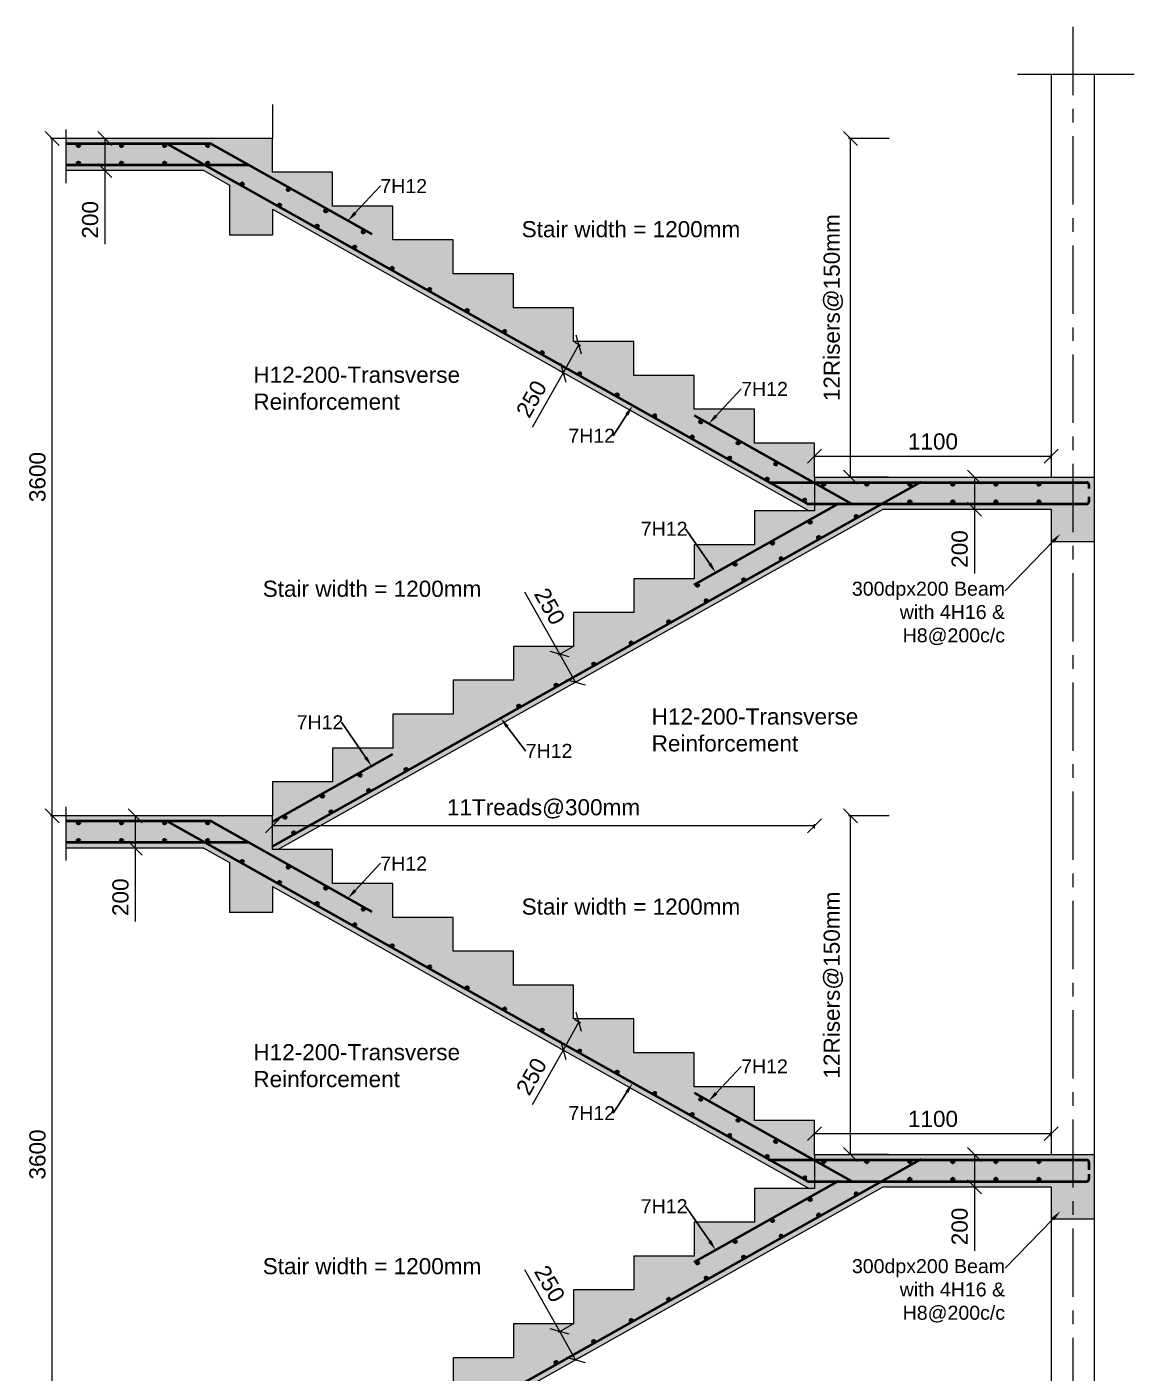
# Model space of a CAD drawing. Header units: inches. Extents: x 8090494 to 8126317, y -6397372 to -6376362.
# Drawn here: x 8118242 to 8123387, y -6382750 to -6376491 of the extents above; entities that cross this region are included whole.
import ezdxf
from ezdxf import colors
from ezdxf.entities.mleader import LeaderData, LeaderLine
from ezdxf.math import Vec2, Vec3

# ---------------------------------------------------------------- set-up
doc = ezdxf.new("R2010")
doc.units = ezdxf.units.IN
doc.header["$MEASUREMENT"] = 0
doc.linetypes.add('CENTER', pattern=[50.8, 31.75, -6.35, 6.35, -6.35])
doc.linetypes.add('CENTER2', pattern=[28.575, 19.05, -3.175, 3.175, -3.175])
for name, color, linetype, lineweight in [('0_Concrete', 212, 'Continuous', 9), ('Axis', 251, 'CENTER2', 0), ('Dim', 5, 'Continuous', 0), ('Lebeling', 4, 'Continuous', 15), ('S-_REIN----_E', 1, 'Continuous', 0), ('Text', 2, 'Continuous', 15)]:
    doc.layers.add(name, color=color, linetype=linetype, lineweight=lineweight)
doc.styles.add('beams', font='sanss___.ttf', dxfattribs={"height": 100})
doc.styles.get("Standard").update_dxf_attribs({"font": 'arial.ttf'})
doc.styles.add('TIS', font='cordia.shx', dxfattribs={"width": 0.8})
doc.dimstyles.new('A- BOLT', dxfattribs={"dimtxt": 28, "dimasz": 20, "dimexe": 8, "dimexo": 4, "dimgap": 5, "dimtad": 1, "dimdec": 0, "dimzin": 9, "dimtxsty": 'TIS', "dimcen": 2.5, "dimclrd": 5, "dimclre": 5, "dimclrt": 34, "dimadec": 0, "dimazin": 0, "dimtfac": 1, "dimtdec": 0, "dimtix": 1, "dimtmove": 0, "dimatfit": 3, "dimfxl": 1, "dimarcsym": 0})

# ---------------------------------------------------------------- blocks, each defined once
blk = doc.blocks.new('_OBLIQUE')
at = {"color": 0, "linetype": 'ByBlock'}
blk.add_line((-0.5, -0.5), (0.5, 0.5), dxfattribs=at)
blk = doc.blocks.new('*D247')
at = {"layer": 'Defpoints', "color": 0, "transparency": 16777216}
for p in [(8120782.7, -6382521.5), (8120791.8, -6382688.5), (8120856.2, -6382652.2)]:
    blk.add_point(p, dxfattribs=at)
at = {"layer": 'Dim', "color": 252, "lineweight": 5, "transparency": 16777216}
for p, q in [((8120718.3, -6382557.7), (8120556.3, -6382269.9)), ((8120779.2, -6382523.5), (8120711.3, -6382561.7)), ((8120791.8, -6382688.5), (8120718.3, -6382557.7)), ((8120852.8, -6382654.2), (8120784.8, -6382692.4))]:
    blk.add_line(p, q, dxfattribs=at)
at = {"layer": 'Dim', "color": 252, "lineweight": 5, "transparency": 16777216, "xscale": 65, "yscale": 65, "zscale": 65}
for p, rotation in [((8120718.3, -6382557.7), 119.3577535426168), ((8120791.8, -6382688.5), 299.3577535426168)]:
    blk.add_blockref('_OBLIQUE', p, dxfattribs=dict(at, rotation=rotation))
at = {"layer": 'Dim', "color": 156, "lineweight": 15, "transparency": 16777216, "insert": (8120671.4, -6382335.2), "char_height": 75, "attachment_point": 5, "rotation": 299.35775}
blk.add_mtext('250', dxfattribs=at)
blk = doc.blocks.new('*D248')
at = {"layer": 'Defpoints', "color": 0, "transparency": 16777216}
for p in [(8120782.7, -6381104), (8120709.2, -6381234.7), (8120733.9, -6381248.6)]:
    blk.add_point(p, dxfattribs=at)
at = {"layer": 'Dim', "color": 252, "lineweight": 5, "transparency": 16777216}
for p, q in [((8120807.4, -6381117.9), (8120733.9, -6381248.6)), ((8120786.2, -6381106), (8120814.4, -6381121.8)), ((8120733.9, -6381248.6), (8120590.7, -6381503.3)), ((8120712.6, -6381236.7), (8120740.9, -6381252.6))]:
    blk.add_line(p, q, dxfattribs=at)
at = {"layer": 'Dim', "color": 252, "lineweight": 5, "transparency": 16777216, "xscale": 65, "yscale": 65, "zscale": 65}
for p, rotation in [((8120807.4, -6381117.9), 60.64224645689865), ((8120733.9, -6381248.6), 240.6422464568986)]:
    blk.add_blockref('_OBLIQUE', p, dxfattribs=dict(at, rotation=rotation))
at = {"layer": 'Dim', "color": 156, "lineweight": 15, "transparency": 16777216, "insert": (8120586.7, -6381371), "char_height": 75, "attachment_point": 5, "rotation": 60.64225}
blk.add_mtext('250', dxfattribs=at)
blk = doc.blocks.new('*D249')
at = {"layer": 'Defpoints', "color": 0, "transparency": 16777216}
for p in [(8123002.7, -6381637.2), (8121902.7, -6381655.2), (8123002.7, -6381655.2)]:
    blk.add_point(p, dxfattribs=at)
at = {"layer": 'Dim', "color": 252, "lineweight": 5, "transparency": 16777216}
for p, q in [((8121902.7, -6381651.2), (8121902.7, -6381629.2)), ((8121902.7, -6381637.2), (8123002.7, -6381637.2)), ((8123002.7, -6381651.2), (8123002.7, -6381629.2))]:
    blk.add_line(p, q, dxfattribs=at)
at = {"layer": 'Dim', "color": 252, "lineweight": 5, "transparency": 16777216, "xscale": 65, "yscale": 65, "zscale": 65, "rotation": 180}
blk.add_blockref('_OBLIQUE', (8121902.7, -6381637.2), dxfattribs=at)
at = {"layer": 'Dim', "color": 252, "lineweight": 5, "transparency": 16777216, "xscale": 65, "yscale": 65, "zscale": 65}
blk.add_blockref('_OBLIQUE', (8123002.7, -6381637.2), dxfattribs=at)
at = {"layer": 'Dim', "color": 156, "lineweight": 15, "transparency": 16777216, "insert": (8122452.7, -6381568.9), "char_height": 75, "attachment_point": 5}
blk.add_mtext('1100', dxfattribs=at)
blk = doc.blocks.new('*D219')
at = {"layer": 'Defpoints', "color": 0, "transparency": 16777216}
for p in [(8119382.7, -6380206.2), (8119382.7, -6380221.7), (8121902.7, -6380221.7)]:
    blk.add_point(p, dxfattribs=at)
at = {"layer": 'Dim', "color": 252, "lineweight": 5, "transparency": 16777216}
for p, q in [((8119382.7, -6380217.7), (8119382.7, -6380198.2)), ((8121902.7, -6380217.7), (8121902.7, -6380198.2)), ((8121902.7, -6380206.2), (8119382.7, -6380206.2))]:
    blk.add_line(p, q, dxfattribs=at)
at = {"layer": 'Dim', "color": 252, "lineweight": 5, "transparency": 16777216, "xscale": 65, "yscale": 65, "zscale": 65, "rotation": 180}
blk.add_blockref('_OBLIQUE', (8119382.7, -6380206.2), dxfattribs=at)
at = {"layer": 'Dim', "color": 252, "lineweight": 5, "transparency": 16777216, "xscale": 65, "yscale": 65, "zscale": 65}
blk.add_blockref('_OBLIQUE', (8121902.7, -6380206.2), dxfattribs=at)
at = {"layer": 'Dim', "color": 156, "lineweight": 15, "transparency": 16777216, "insert": (8120642.7, -6380126.9), "char_height": 75, "attachment_point": 5}
blk.add_mtext('11Treads@300mm', dxfattribs=at)
blk = doc.blocks.new('*D220')
at = {"layer": 'Defpoints', "color": 0, "transparency": 16777216}
for p in [(8122068.9, -6380159), (8122253.9, -6380159), (8122249.4, -6381734)]:
    blk.add_point(p, dxfattribs=at)
at = {"layer": 'Dim', "color": 252, "lineweight": 5, "transparency": 16777216}
for p, q in [((8122249.9, -6380159), (8122060.9, -6380159)), ((8122068.9, -6381734), (8122068.9, -6380159)), ((8122245.4, -6381734), (8122060.9, -6381734))]:
    blk.add_line(p, q, dxfattribs=at)
at = {"layer": 'Dim', "color": 252, "lineweight": 5, "transparency": 16777216, "xscale": 65, "yscale": 65, "zscale": 65}
for p, rotation in [((8122068.9, -6380159), 90), ((8122068.9, -6381734), 270)]:
    blk.add_blockref('_OBLIQUE', p, dxfattribs=dict(at, rotation=rotation))
at = {"layer": 'Dim', "color": 156, "lineweight": 15, "transparency": 16777216, "insert": (8121989.7, -6380946.5), "char_height": 75, "attachment_point": 5, "rotation": 90}
blk.add_mtext('12Risers@150mm', dxfattribs=at)
blk = doc.blocks.new('*D221')
at = {"layer": 'Defpoints', "color": 0, "transparency": 16777216}
for p in [(8118760.2, -6380159), (8118745.2, -6380309), (8118760.2, -6380309)]:
    blk.add_point(p, dxfattribs=at)
at = {"layer": 'Dim', "color": 252, "lineweight": 5, "transparency": 16777216}
for p, q in [((8118756.2, -6380159), (8118737.2, -6380159)), ((8118745.2, -6380159), (8118745.2, -6380309)), ((8118756.2, -6380309), (8118737.2, -6380309)), ((8118745.2, -6380309), (8118745.2, -6380651.1))]:
    blk.add_line(p, q, dxfattribs=at)
at = {"layer": 'Dim', "color": 252, "lineweight": 5, "transparency": 16777216, "xscale": 65, "yscale": 65, "zscale": 65}
for p, rotation in [((8118745.2, -6380159), 90), ((8118745.2, -6380309), 270)]:
    blk.add_blockref('_OBLIQUE', p, dxfattribs=dict(at, rotation=rotation))
at = {"layer": 'Dim', "color": 156, "lineweight": 15, "transparency": 16777216, "insert": (8118676.9, -6380537.8), "char_height": 75, "attachment_point": 5, "rotation": 90}
blk.add_mtext('200', dxfattribs=at)
blk = doc.blocks.new('*D250')
at = {"layer": 'Defpoints', "color": 0, "transparency": 16777216}
for p in [(8120782.7, -6379371.5), (8120856.2, -6379502.2), (8120791.8, -6379538.5)]:
    blk.add_point(p, dxfattribs=at)
at = {"layer": 'Dim', "color": 252, "lineweight": 5, "transparency": 16777216}
for p, q in [((8120718.3, -6379407.7), (8120556.3, -6379119.9)), ((8120779.2, -6379373.5), (8120711.3, -6379411.7)), ((8120791.8, -6379538.5), (8120718.3, -6379407.7)), ((8120852.8, -6379504.2), (8120784.8, -6379542.4))]:
    blk.add_line(p, q, dxfattribs=at)
at = {"layer": 'Dim', "color": 252, "lineweight": 5, "transparency": 16777216, "xscale": 65, "yscale": 65, "zscale": 65}
for p, rotation in [((8120718.3, -6379407.7), 119.3577535426168), ((8120791.8, -6379538.5), 299.3577535426168)]:
    blk.add_blockref('_OBLIQUE', p, dxfattribs=dict(at, rotation=rotation))
at = {"layer": 'Dim', "color": 156, "lineweight": 15, "transparency": 16777216, "insert": (8120671.4, -6379185.2), "char_height": 75, "attachment_point": 5, "rotation": 299.35775}
blk.add_mtext('250', dxfattribs=at)
blk = doc.blocks.new('*D222')
at = {"layer": 'Defpoints', "color": 0, "transparency": 16777216}
for p in [(8122548.9, -6378584), (8122545.1, -6378734), (8122645.4, -6378734)]:
    blk.add_point(p, dxfattribs=at)
at = {"layer": 'Dim', "color": 252, "lineweight": 5, "transparency": 16777216}
for p, q in [((8122552.9, -6378584), (8122653.4, -6378584)), ((8122645.4, -6378584), (8122645.4, -6378734)), ((8122549.1, -6378734), (8122653.4, -6378734)), ((8122645.4, -6378734), (8122645.4, -6379032))]:
    blk.add_line(p, q, dxfattribs=at)
at = {"layer": 'Dim', "color": 252, "lineweight": 5, "transparency": 16777216, "xscale": 65, "yscale": 65, "zscale": 65}
for p, rotation in [((8122645.4, -6378584), 90), ((8122645.4, -6378734), 270)]:
    blk.add_blockref('_OBLIQUE', p, dxfattribs=dict(at, rotation=rotation))
at = {"layer": 'Dim', "color": 156, "lineweight": 15, "transparency": 16777216, "insert": (8122577.1, -6378918.7), "char_height": 75, "attachment_point": 5, "rotation": 90}
blk.add_mtext('200', dxfattribs=at)
blk = doc.blocks.new('*D251')
at = {"layer": 'Defpoints', "color": 0, "transparency": 16777216}
for p in [(8120782.7, -6377954), (8120709.2, -6378084.7), (8120733.9, -6378098.6)]:
    blk.add_point(p, dxfattribs=at)
at = {"layer": 'Dim', "color": 252, "lineweight": 5, "transparency": 16777216}
for p, q in [((8120807.4, -6377967.9), (8120733.9, -6378098.6)), ((8120786.2, -6377956), (8120814.4, -6377971.8)), ((8120733.9, -6378098.6), (8120590.7, -6378353.3)), ((8120712.6, -6378086.7), (8120740.9, -6378102.6))]:
    blk.add_line(p, q, dxfattribs=at)
at = {"layer": 'Dim', "color": 252, "lineweight": 5, "transparency": 16777216, "xscale": 65, "yscale": 65, "zscale": 65}
for p, rotation in [((8120807.4, -6377967.9), 60.64224645689865), ((8120733.9, -6378098.6), 240.6422464568986)]:
    blk.add_blockref('_OBLIQUE', p, dxfattribs=dict(at, rotation=rotation))
at = {"layer": 'Dim', "color": 156, "lineweight": 15, "transparency": 16777216, "insert": (8120586.7, -6378221), "char_height": 75, "attachment_point": 5, "rotation": 60.64225}
blk.add_mtext('250', dxfattribs=at)
blk = doc.blocks.new('*D252')
at = {"layer": 'Defpoints', "color": 0, "transparency": 16777216}
for p in [(8121902.7, -6378505.2), (8123002.7, -6378487.2), (8123002.7, -6378505.2)]:
    blk.add_point(p, dxfattribs=at)
at = {"layer": 'Dim', "color": 252, "lineweight": 5, "transparency": 16777216}
for p, q in [((8121902.7, -6378501.2), (8121902.7, -6378479.2)), ((8121902.7, -6378487.2), (8123002.7, -6378487.2)), ((8123002.7, -6378501.2), (8123002.7, -6378479.2))]:
    blk.add_line(p, q, dxfattribs=at)
at = {"layer": 'Dim', "color": 252, "lineweight": 5, "transparency": 16777216, "xscale": 65, "yscale": 65, "zscale": 65, "rotation": 180}
blk.add_blockref('_OBLIQUE', (8121902.7, -6378487.2), dxfattribs=at)
at = {"layer": 'Dim', "color": 252, "lineweight": 5, "transparency": 16777216, "xscale": 65, "yscale": 65, "zscale": 65}
blk.add_blockref('_OBLIQUE', (8123002.7, -6378487.2), dxfattribs=at)
at = {"layer": 'Dim', "color": 156, "lineweight": 15, "transparency": 16777216, "insert": (8122452.7, -6378418.9), "char_height": 75, "attachment_point": 5}
blk.add_mtext('1100', dxfattribs=at)
blk = doc.blocks.new('*D223')
at = {"layer": 'Defpoints', "color": 0, "transparency": 16777216}
for p in [(8122068.9, -6377009), (8122253.9, -6377009), (8122249.4, -6378584)]:
    blk.add_point(p, dxfattribs=at)
at = {"layer": 'Dim', "color": 252, "lineweight": 5, "transparency": 16777216}
for p, q in [((8122249.9, -6377009), (8122060.9, -6377009)), ((8122068.9, -6378584), (8122068.9, -6377009)), ((8122245.4, -6378584), (8122060.9, -6378584))]:
    blk.add_line(p, q, dxfattribs=at)
at = {"layer": 'Dim', "color": 252, "lineweight": 5, "transparency": 16777216, "xscale": 65, "yscale": 65, "zscale": 65}
for p, rotation in [((8122068.9, -6377009), 90), ((8122068.9, -6378584), 270)]:
    blk.add_blockref('_OBLIQUE', p, dxfattribs=dict(at, rotation=rotation))
at = {"layer": 'Dim', "color": 156, "lineweight": 15, "transparency": 16777216, "insert": (8121989.7, -6377796.5), "char_height": 75, "attachment_point": 5, "rotation": 90}
blk.add_mtext('12Risers@150mm', dxfattribs=at)
blk = doc.blocks.new('*D224')
at = {"layer": 'Defpoints', "color": 0, "transparency": 16777216}
for p in [(8118619.3, -6377009), (8118604.3, -6377159), (8118619.3, -6377159)]:
    blk.add_point(p, dxfattribs=at)
at = {"layer": 'Dim', "color": 252, "lineweight": 5, "transparency": 16777216}
for p, q in [((8118615.3, -6377009), (8118596.3, -6377009)), ((8118604.3, -6377009), (8118604.3, -6377159)), ((8118615.3, -6377159), (8118596.3, -6377159)), ((8118604.3, -6377159), (8118604.3, -6377501.1))]:
    blk.add_line(p, q, dxfattribs=at)
at = {"layer": 'Dim', "color": 252, "lineweight": 5, "transparency": 16777216, "xscale": 65, "yscale": 65, "zscale": 65}
for p, rotation in [((8118604.3, -6377009), 90), ((8118604.3, -6377159), 270)]:
    blk.add_blockref('_OBLIQUE', p, dxfattribs=dict(at, rotation=rotation))
at = {"layer": 'Dim', "color": 156, "lineweight": 15, "transparency": 16777216, "insert": (8118536, -6377387.8), "char_height": 75, "attachment_point": 5, "rotation": 90}
blk.add_mtext('200', dxfattribs=at)
blk = doc.blocks.new('*D225')
at = {"layer": 'Defpoints', "color": 0, "transparency": 16777216}
for p in [(8118359.5, -6380159), (8118485.5, -6380159), (8118485.5, -6383309)]:
    blk.add_point(p, dxfattribs=at)
at = {"layer": 'Dim', "color": 252, "lineweight": 5, "transparency": 16777216}
for p, q in [((8118481.5, -6380159), (8118351.5, -6380159)), ((8118359.5, -6383309), (8118359.5, -6380159)), ((8118481.5, -6383309), (8118351.5, -6383309))]:
    blk.add_line(p, q, dxfattribs=at)
at = {"layer": 'Dim', "color": 252, "lineweight": 5, "transparency": 16777216, "xscale": 65, "yscale": 65, "zscale": 65}
for p, rotation in [((8118359.5, -6380159), 90), ((8118359.5, -6383309), 270)]:
    blk.add_blockref('_OBLIQUE', p, dxfattribs=dict(at, rotation=rotation))
at = {"layer": 'Dim', "color": 156, "lineweight": 15, "transparency": 16777216, "insert": (8118291.1, -6381734), "char_height": 75, "attachment_point": 5, "rotation": 90}
blk.add_mtext('3600', dxfattribs=at)
blk = doc.blocks.new('*D226')
at = {"layer": 'Defpoints', "color": 0, "transparency": 16777216}
for p in [(8118359.5, -6377009), (8118485.5, -6377009), (8118485.5, -6380159)]:
    blk.add_point(p, dxfattribs=at)
at = {"layer": 'Dim', "color": 252, "lineweight": 5, "transparency": 16777216}
for p, q in [((8118481.5, -6377009), (8118351.5, -6377009)), ((8118359.5, -6380159), (8118359.5, -6377009)), ((8118481.5, -6380159), (8118351.5, -6380159))]:
    blk.add_line(p, q, dxfattribs=at)
at = {"layer": 'Dim', "color": 252, "lineweight": 5, "transparency": 16777216, "xscale": 65, "yscale": 65, "zscale": 65}
for p, rotation in [((8118359.5, -6377009), 90), ((8118359.5, -6380159), 270)]:
    blk.add_blockref('_OBLIQUE', p, dxfattribs=dict(at, rotation=rotation))
at = {"layer": 'Dim', "color": 156, "lineweight": 15, "transparency": 16777216, "insert": (8118291.1, -6378584), "char_height": 75, "attachment_point": 5, "rotation": 90}
blk.add_mtext('3600', dxfattribs=at)
blk = doc.blocks.new('*D227')
at = {"layer": 'Defpoints', "color": 0, "transparency": 16777216}
for p in [(8122548.9, -6381734), (8122545.1, -6381884), (8122645.4, -6381884)]:
    blk.add_point(p, dxfattribs=at)
at = {"layer": 'Dim', "color": 252, "lineweight": 5, "transparency": 16777216}
for p, q in [((8122552.9, -6381734), (8122653.4, -6381734)), ((8122645.4, -6381734), (8122645.4, -6381884)), ((8122549.1, -6381884), (8122653.4, -6381884)), ((8122645.4, -6381884), (8122645.4, -6382182))]:
    blk.add_line(p, q, dxfattribs=at)
at = {"layer": 'Dim', "color": 252, "lineweight": 5, "transparency": 16777216, "xscale": 65, "yscale": 65, "zscale": 65}
for p, rotation in [((8122645.4, -6381734), 90), ((8122645.4, -6381884), 270)]:
    blk.add_blockref('_OBLIQUE', p, dxfattribs=dict(at, rotation=rotation))
at = {"layer": 'Dim', "color": 156, "lineweight": 15, "transparency": 16777216, "insert": (8122577.1, -6382068.7), "char_height": 75, "attachment_point": 5, "rotation": 90}
blk.add_mtext('200', dxfattribs=at)

msp = doc.modelspace()

# ---------------------------------------------------------------- hatches: boundary and pattern name
at = {"lineweight": 25, "transparency": 33554457}
h = msp.add_hatch(color=1, dxfattribs=at)
h.dxf.hatch_style = 1
h.paths.add_polyline_path([(8122222, -6385034), (8123002.7, -6385034), (8123002.7, -6385184), (8123202.7, -6385184), (8123202.7, -6384884), (8121902.7, -6384884), (8121902.7, -6385041.5), (8121622.7, -6385041.5), (8121622.7, -6385199), (8121342.7, -6385199), (8121342.7, -6385356.5), (8121062.7, -6385356.5), (8121062.7, -6385514), (8120782.7, -6385514), (8120782.7, -6385671.5), (8120502.7, -6385671.5), (8120502.7, -6385829), (8120222.7, -6385829), (8120222.7, -6385986.5), (8119942.7, -6385986.5), (8119942.7, -6386144), (8119662.7, -6386144), (8119662.7, -6386301.5), (8119382.7, -6386301.5), (8119382.7, -6386459), (8119382.7, -6386808.9), (8119682.7, -6386808.9), (8119682.7, -6386462.4)])
h.paths.add_polyline_path([(8120782.7, -6384096.5), (8120502.7, -6384096.5), (8120502.7, -6383939), (8120222.7, -6383939), (8120222.7, -6383781.5), (8119942.7, -6383781.5), (8119942.7, -6383624), (8119662.7, -6383624), (8119662.7, -6383466.5), (8119382.7, -6383466.5), (8119382.7, -6383309), (8118422.3, -6383309), (8118422.3, -6383459), (8119063.4, -6383459), (8119182.7, -6383526.1), (8119182.7, -6383759), (8119382.7, -6383759), (8119382.7, -6383638.6), (8121876.7, -6385041.5), (8121902.7, -6385041.5), (8121902.7, -6384884), (8121902.7, -6384726.5), (8121622.7, -6384726.5), (8121622.7, -6384569), (8121342.7, -6384569), (8121342.7, -6384411.5), (8121062.7, -6384411.5), (8121062.7, -6384254), (8120782.7, -6384254)])
h.paths.add_polyline_path([(8122222, -6381884), (8123002.7, -6381884), (8123002.7, -6382034), (8123202.7, -6382034), (8123202.7, -6381734), (8121902.7, -6381734), (8121902.7, -6381891.5), (8121622.7, -6381891.5), (8121622.7, -6382049), (8121342.7, -6382049), (8121342.7, -6382206.5), (8121062.7, -6382206.5), (8121062.7, -6382364), (8120782.7, -6382364), (8120782.7, -6382521.5), (8120502.7, -6382521.5), (8120502.7, -6382679), (8120222.7, -6382679), (8120222.7, -6382836.5), (8119942.7, -6382836.5), (8119942.7, -6382994), (8119662.7, -6382994), (8119662.7, -6383151.5), (8119382.7, -6383151.5), (8119382.7, -6383309), (8119382.7, -6383466.5), (8119408.7, -6383466.5)])
h.paths.add_polyline_path([(8121342.7, -6381261.5), (8121062.7, -6381261.5), (8121062.7, -6381104), (8120782.7, -6381104), (8120782.7, -6380946.5), (8120502.7, -6380946.5), (8120502.7, -6380789), (8120222.7, -6380789), (8120222.7, -6380631.5), (8119942.7, -6380631.5), (8119942.7, -6380474), (8119662.7, -6380474), (8119662.7, -6380316.5), (8119382.7, -6380316.5), (8119382.7, -6380159), (8118422.3, -6380159), (8118422.3, -6380309), (8119063.4, -6380309), (8119182.7, -6380376.1), (8119182.7, -6380609), (8119382.7, -6380609), (8119382.7, -6380488.6), (8121876.7, -6381891.5), (8121902.7, -6381891.5), (8121902.7, -6381734), (8121902.7, -6381576.5), (8121622.7, -6381576.5), (8121622.7, -6381419), (8121342.7, -6381419)])
h.paths.add_polyline_path([(8122222, -6378734), (8123002.7, -6378734), (8123002.7, -6378884), (8123202.7, -6378884), (8123202.7, -6378584), (8121902.7, -6378584), (8121902.7, -6378741.5), (8121622.7, -6378741.5), (8121622.7, -6378899), (8121342.7, -6378899), (8121342.7, -6379056.5), (8121062.7, -6379056.5), (8121062.7, -6379214), (8120782.7, -6379214), (8120782.7, -6379371.5), (8120502.7, -6379371.5), (8120502.7, -6379529), (8120222.7, -6379529), (8120222.7, -6379686.5), (8119942.7, -6379686.5), (8119942.7, -6379844), (8119662.7, -6379844), (8119662.7, -6380001.5), (8119382.7, -6380001.5), (8119382.7, -6380159), (8119382.7, -6380316.5), (8119408.7, -6380316.5)])
h.paths.add_polyline_path([(8121342.7, -6378269), (8121342.7, -6378111.5), (8121062.7, -6378111.5), (8121062.7, -6377954), (8120782.7, -6377954), (8120782.7, -6377796.5), (8120502.7, -6377796.5), (8120502.7, -6377639), (8120222.7, -6377639), (8120222.7, -6377481.5), (8119942.7, -6377481.5), (8119942.7, -6377324), (8119662.7, -6377324), (8119662.7, -6377166.5), (8119382.7, -6377166.5), (8119382.7, -6377009), (8118422.3, -6377009), (8118422.3, -6377159), (8119063.4, -6377159), (8119182.7, -6377226.1), (8119182.7, -6377459), (8119382.7, -6377459), (8119382.7, -6377338.6), (8121876.7, -6378741.5), (8121902.7, -6378741.5), (8121902.7, -6378584), (8121902.7, -6378426.5), (8121622.7, -6378426.5), (8121622.7, -6378269)])

# ---------------------------------------------------------------- linework, layer by layer
at = {"layer": '0_Concrete', "color": 250, "lineweight": 20, "true_color": 0x3f4040}
for p, q in [((8123387.4, -6376711.7), (8122845.2, -6376711.7)), ((8123002.7, -6376711.7), (8123002.7, -6378584)), ((8123202.7, -6376711.7), (8123202.7, -6386459)), ((8119382.7, -6376851.5), (8119382.7, -6377009)), ((8118422.3, -6376967.5), (8118422.3, -6377217.5)), ((8119382.7, -6377009), (8118422.3, -6377009)), ((8119382.7, -6377166.5), (8119382.7, -6377009)), ((8119063.4, -6377159), (8118422.3, -6377159)), ((8119063.4, -6377159), (8119182.7, -6377226.1)), ((8119662.7, -6377166.5), (8119382.7, -6377166.5)), ((8119662.7, -6377324), (8119662.7, -6377166.5)), ((8119182.7, -6377226.1), (8119182.7, -6377459)), ((8119382.7, -6377338.6), (8121876.7, -6378741.5)), ((8119382.7, -6377338.6), (8119382.7, -6377459)), ((8119942.7, -6377324), (8119662.7, -6377324)), ((8119942.7, -6377481.5), (8119942.7, -6377324)), ((8119382.7, -6377459), (8119182.7, -6377459)), ((8120222.7, -6377481.5), (8119942.7, -6377481.5)), ((8120222.7, -6377639), (8120222.7, -6377481.5)), ((8120502.7, -6377639), (8120222.7, -6377639)), ((8120502.7, -6377796.5), (8120502.7, -6377639)), ((8120782.7, -6377796.5), (8120502.7, -6377796.5)), ((8120782.7, -6377954), (8120782.7, -6377796.5)), ((8121062.7, -6377954), (8120782.7, -6377954)), ((8121062.7, -6378111.5), (8121062.7, -6377954)), ((8121342.7, -6378111.5), (8121062.7, -6378111.5)), ((8121342.7, -6378269), (8121342.7, -6378111.5)), ((8121622.7, -6378269), (8121342.7, -6378269)), ((8121622.7, -6378426.5), (8121622.7, -6378269)), ((8121902.7, -6378426.5), (8121622.7, -6378426.5)), ((8121902.7, -6378584), (8121902.7, -6378426.5)), ((8121902.7, -6378584), (8123202.7, -6378584)), ((8119408.7, -6380316.5), (8122222, -6378734)), ((8122222, -6378734), (8123002.7, -6378734)), ((8123002.7, -6378734), (8123002.7, -6381734)), ((8123002.7, -6378884), (8123202.7, -6378884)), ((8119662.7, -6379844), (8119662.7, -6380001.5)), ((8119662.7, -6380001.5), (8119382.7, -6380001.5)), ((8119382.7, -6380001.5), (8119382.7, -6380159)), ((8118422.3, -6380117.5), (8118422.3, -6380367.5)), ((8119382.7, -6380159), (8118422.3, -6380159)), ((8119382.7, -6380316.5), (8119382.7, -6380159)), ((8119063.4, -6380309), (8118422.3, -6380309)), ((8119063.4, -6380309), (8119182.7, -6380376.1)), ((8119662.7, -6380316.5), (8119382.7, -6380316.5)), ((8119662.7, -6380474), (8119662.7, -6380316.5)), ((8119182.7, -6380376.1), (8119182.7, -6380609)), ((8119382.7, -6380488.6), (8119382.7, -6380609)), ((8119382.7, -6380488.6), (8121876.7, -6381891.5)), ((8119942.7, -6380474), (8119662.7, -6380474)), ((8119942.7, -6380631.5), (8119942.7, -6380474)), ((8119382.7, -6380609), (8119182.7, -6380609)), ((8120222.7, -6380631.5), (8119942.7, -6380631.5)), ((8120222.7, -6380789), (8120222.7, -6380631.5)), ((8120502.7, -6380789), (8120222.7, -6380789)), ((8120502.7, -6380946.5), (8120502.7, -6380789)), ((8120782.7, -6380946.5), (8120502.7, -6380946.5)), ((8120782.7, -6381104), (8120782.7, -6380946.5)), ((8121062.7, -6381104), (8120782.7, -6381104)), ((8121062.7, -6381261.5), (8121062.7, -6381104)), ((8121342.7, -6381261.5), (8121062.7, -6381261.5)), ((8121342.7, -6381419), (8121342.7, -6381261.5)), ((8121622.7, -6381419), (8121342.7, -6381419)), ((8121622.7, -6381576.5), (8121622.7, -6381419)), ((8121902.7, -6381576.5), (8121622.7, -6381576.5)), ((8121902.7, -6381734), (8121902.7, -6381576.5)), ((8121902.7, -6381734), (8123202.7, -6381734)), ((8119408.7, -6383466.5), (8122222, -6381884)), ((8122222, -6381884), (8123002.7, -6381884)), ((8123002.7, -6381884), (8123002.7, -6384884)), ((8123002.7, -6382034), (8123202.7, -6382034))]:
    msp.add_line(p, q, dxfattribs=at)
for points in [[(8121902.7, -6378584), (8121902.7, -6378741.5), (8121622.7, -6378741.5)], [(8121622.7, -6378741.5), (8121622.7, -6378899), (8121342.7, -6378899)], [(8121342.7, -6378899), (8121342.7, -6379056.5), (8121062.7, -6379056.5)], [(8121062.7, -6379056.5), (8121062.7, -6379214), (8120782.7, -6379214)], [(8120782.7, -6379214), (8120782.7, -6379371.5), (8120502.7, -6379371.5)], [(8120502.7, -6379371.5), (8120502.7, -6379529), (8120222.7, -6379529)], [(8120222.7, -6379529), (8120222.7, -6379686.5), (8119942.7, -6379686.5)], [(8119942.7, -6379686.5), (8119942.7, -6379844), (8119662.7, -6379844)], [(8121902.7, -6381734), (8121902.7, -6381891.5), (8121622.7, -6381891.5)], [(8121622.7, -6381891.5), (8121622.7, -6382049), (8121342.7, -6382049)], [(8121342.7, -6382049), (8121342.7, -6382206.5), (8121062.7, -6382206.5)], [(8121062.7, -6382206.5), (8121062.7, -6382364), (8120782.7, -6382364)], [(8120782.7, -6382364), (8120782.7, -6382521.5), (8120502.7, -6382521.5)], [(8120502.7, -6382521.5), (8120502.7, -6382679), (8120222.7, -6382679)], [(8120222.7, -6382679), (8120222.7, -6382836.5), (8119942.7, -6382836.5)]]:
    msp.add_lwpolyline(points, dxfattribs=at)
at = {"layer": 'Axis', "color": 8, "linetype": 'CENTER', "lineweight": 20, "ltscale": 10}
msp.add_line((8123102.7, -6376490.8), (8123102.7, -6386665.2), dxfattribs=at)
at = {"layer": 'S-_REIN----_E', "lineweight": 40}
for p, q in [((8119092.2, -6377034), (8118422.3, -6377034)), ((8118895.6, -6377035.9), (8121866.5, -6378707.1)), ((8119099.6, -6377035.9), (8119845.1, -6377455.3)), ((8119273.9, -6377134), (8118422.3, -6377134)), ((8121342.7, -6378297.7), (8122070.5, -6378707.1)), ((8119382.7, -6380302.4), (8122389.8, -6378610.9)), ((8121696.1, -6378609), (8123167.7, -6378609)), ((8123177.7, -6378619), (8123177.7, -6378637.1)), ((8123177.7, -6378675.9), (8123177.7, -6378699)), ((8121342.7, -6379085.2), (8122008, -6378710.9)), ((8121873.9, -6378709), (8123167.7, -6378709)), ((8119382.7, -6380187.7), (8119942.7, -6379872.7)), ((8119092.2, -6380184), (8118422.3, -6380184)), ((8118895.6, -6380185.9), (8121866.5, -6381857.1)), ((8119099.6, -6380185.9), (8119845.1, -6380605.3)), ((8119273.9, -6380284), (8118422.3, -6380284)), ((8121342.7, -6381447.7), (8122070.5, -6381857.1)), ((8119417.7, -6383432.7), (8122389.8, -6381760.9)), ((8121696.1, -6381759), (8123167.7, -6381759)), ((8123177.7, -6381769), (8123177.7, -6381805.2)), ((8123177.7, -6381825.9), (8123177.7, -6381849)), ((8121342.7, -6382235.2), (8122008, -6381860.9)), ((8121873.9, -6381859), (8123167.7, -6381859))]:
    msp.add_line(p, q, dxfattribs=at)
for centre in [(8118481.9, -6377042.2), (8118681.9, -6377042.2), (8118881.9, -6377042.2), (8119081.9, -6377042.2), (8118481.9, -6377124.2), (8118681.9, -6377124.2), (8118881.9, -6377124.2), (8119081.9, -6377124.2), (8119242.2, -6377220.9), (8119456.6, -6377247.7), (8119416.5, -6377318.9), (8119630.9, -6377345.7), (8119590.8, -6377417), (8119805.2, -6377443.8), (8119765.1, -6377515), (8119939.4, -6377613.1), (8120113.8, -6377711.1), (8120288.1, -6377809.2), (8120462.4, -6377907.2), (8120636.7, -6378005.3), (8120811, -6378103.3), (8120985.3, -6378201.4), (8121159.6, -6378299.5), (8121373.4, -6378327.3), (8121334, -6378397.5), (8121547.8, -6378425.4), (8121508.3, -6378495.6), (8121722.1, -6378523.4), (8121682.6, -6378593.6), (8121945.4, -6378617.7), (8122145.4, -6378617.7), (8122345.4, -6378617.7), (8122545.4, -6378617.7), (8122745.4, -6378617.7), (8122945.4, -6378617.7), (8121856.9, -6378691.7), (8122345.4, -6378699.2), (8122545.4, -6378699.2), (8122745.4, -6378699.2), (8122945.4, -6378699.2), (8122096.4, -6378767), (8121881.8, -6378793.5), (8121707.5, -6378891.5), (8121922.1, -6378865.1), (8121533.2, -6378989.6), (8121747.8, -6378963.1), (8121573.5, -6379061.2), (8121358.9, -6379087.6), (8121399.2, -6379159.3), (8121224.9, -6379257.3), (8121050.6, -6379355.4), (8120876.2, -6379453.4), (8120701.9, -6379551.5), (8120527.6, -6379649.5), (8120004.7, -6379943.7), (8119790, -6379970.1), (8119615.7, -6380068.1), (8119830.3, -6380041.7), (8119656, -6380139.8), (8118481.9, -6380192.2), (8118681.9, -6380192.2), (8118881.9, -6380192.2), (8119081.9, -6380192.2), (8119441.4, -6380166.2), (8119481.7, -6380237.8), (8118481.9, -6380274.2), (8118681.9, -6380274.2), (8118881.9, -6380274.2), (8119081.9, -6380274.2), (8119242.2, -6380370.9), (8119456.6, -6380397.7), (8119416.5, -6380468.9), (8119630.9, -6380495.7), (8119590.8, -6380567), (8119805.2, -6380593.8), (8119765.1, -6380665), (8119939.4, -6380763.1), (8120113.8, -6380861.1), (8120288.1, -6380959.2), (8120462.4, -6381057.2), (8120636.7, -6381155.3), (8120811, -6381253.3), (8120985.3, -6381351.4), (8121159.6, -6381449.5), (8121373.4, -6381477.3), (8121334, -6381547.5), (8121547.8, -6381575.4), (8121508.3, -6381645.6), (8121722.1, -6381673.4), (8121682.6, -6381743.6), (8121945.4, -6381767.7), (8122145.4, -6381767.7), (8122345.4, -6381767.7), (8122545.4, -6381767.7), (8122745.4, -6381767.7), (8122945.4, -6381767.7), (8121856.9, -6381841.7), (8122345.4, -6381849.2), (8122545.4, -6381849.2), (8122745.4, -6381849.2), (8122945.4, -6381849.2), (8121881.8, -6381943.5), (8122096.4, -6381917), (8121922.1, -6382015.1), (8121707.5, -6382041.5), (8121533.2, -6382139.6), (8121747.8, -6382113.1), (8121358.9, -6382237.6), (8121573.5, -6382211.2), (8121399.2, -6382309.3), (8121224.9, -6382407.3), (8121050.6, -6382505.4), (8120876.2, -6382603.4), (8120701.9, -6382701.5)]:
    msp.add_circle(centre, 6, dxfattribs=at)
for centre, radius, start, end in [((8118888.2, -6377049), 15, 60.64225, 90), ((8119092.2, -6377049), 15, 60.64225, 90), ((8119092.2, -6377049), 15, 60.64225, 90), ((8121696.1, -6378594), 15, 240.64225, 270), ((8122397.2, -6378624), 15, 90, 119.35775), ((8123167.7, -6378619), 10, 0, 90), ((8123167.7, -6378699), 10, 270, 0), ((8121873.9, -6378694), 15, 240.64225, 270), ((8122015.4, -6378724), 15, 90, 119.35775), ((8122015.4, -6378724), 15, 90, 119.35775), ((8122077.9, -6378694), 15, 240.64225, 270), ((8118888.2, -6380199), 15, 60.64225, 90), ((8119092.2, -6380199), 15, 60.64225, 90), ((8119092.2, -6380199), 15, 60.64225, 90), ((8121696.1, -6381744), 15, 240.64225, 270), ((8122397.2, -6381774), 15, 90, 119.35775), ((8123167.7, -6381769), 10, 0, 90), ((8121873.9, -6381844), 15, 240.64225, 270), ((8122015.4, -6381874), 15, 90, 119.35775), ((8122015.4, -6381874), 15, 90, 119.35775), ((8122077.9, -6381844), 15, 240.64225, 270), ((8123167.7, -6381849), 10, 270, 0)]:
    msp.add_arc(centre, radius, start, end, dxfattribs=at)

# ---------------------------------------------------------------- texts
at = {"layer": 'Text', "char_height": 75, "width": 1004.989, "attachment_point": 9, "style": 'beams'}
for s, insert in [('\\pxql;Stair width = 1200mm', (8121546.2, -6377469.9)), ('\\pxql;H12-200-Transverse \\PReinforcement', (8120299.3, -6378271.9)), ('\\pxql;Stair width = 1200mm', (8120342.7, -6379141.9)), ('\\pxql;H12-200-Transverse \\PReinforcement', (8122150.3, -6379860.9)), ('\\pxql;Stair width = 1200mm', (8121546.2, -6380619.9)), ('\\pxql;H12-200-Transverse \\PReinforcement', (8120299.3, -6381421.9)), ('\\pxql;Stair width = 1200mm', (8120342.7, -6382291.9))]:
    msp.add_mtext(s, dxfattribs=dict(at, insert=insert))

# ---------------------------------------------------------------- dimensions: what is measured, and where the dimension line sits
at = {"layer": 'Dim', "lineweight": 15}
for base, p1, p2, text, picture, middle in [((8118359.5, -6377009), (8118485.5, -6380159), (8118485.5, -6377009), '3600', '*D226', (8118291.1, -6378584)), ((8122068.9, -6377009), (8122249.4, -6378584), (8122253.9, -6377009), '12Risers@150mm', '*D223', (8121989.7, -6377796.5)), ((8118359.5, -6380159), (8118485.5, -6383309), (8118485.5, -6380159), '3600', '*D225', (8118291.1, -6381734)), ((8122068.9, -6380159), (8122249.4, -6381734), (8122253.9, -6380159), '12Risers@150mm', '*D220', (8121989.7, -6380946.5))]:
    dim = msp.add_linear_dim(base=base, p1=p1, p2=p2, angle=90, text=text, dimstyle='A- BOLT', override={"dimtxt": 75, "dimasz": 65, "dimgap": 30, "dimtxsty": 'Standard', "dimblk1": 'OBLIQUE', "dimblk2": 'OBLIQUE', "dimsah": 1, "dimclrd": 252, "dimclre": 252, "dimclrt": 156, "dimlwd": 5, "dimlwe": 5}, dxfattribs=at)
    dim.commit()
    dim.dimension.update_dxf_attribs({"geometry": picture, "text_midpoint": middle})
for base, p1, p2, angle, text, picture, middle, dimtype in [((8118604.3, -6377159), (8118619.3, -6377009), (8118619.3, -6377159), 90, '200', '*D224', (8118604.3, -6377387.8), 160), ((8120733.9, -6378098.6), (8120782.7, -6377954), (8120709.2, -6378084.7), 240.64225, '250', '*D251', (8120646.2, -6378254.5), 161), ((8122645.4, -6378734), (8122548.9, -6378584), (8122545.1, -6378734), 90, '200', '*D222', (8122645.4, -6378918.7), 160), ((8120791.8, -6379538.5), (8120782.7, -6379371.5), (8120856.2, -6379502.2), 299.35775, '250', '*D250', (8120611.9, -6379218.7), 161), ((8118745.2, -6380309), (8118760.2, -6380159), (8118760.2, -6380309), 90, '200', '*D221', (8118745.2, -6380537.8), 160), ((8120733.9, -6381248.6), (8120782.7, -6381104), (8120709.2, -6381234.7), 240.64225, '250', '*D248', (8120646.2, -6381404.5), 161), ((8122645.4, -6381884), (8122548.9, -6381734), (8122545.1, -6381884), 90, '200', '*D227', (8122645.4, -6382068.7), 160), ((8120791.8, -6382688.5), (8120782.7, -6382521.5), (8120856.2, -6382652.2), 299.35775, '250', '*D247', (8120611.9, -6382368.7), 161)]:
    dim = msp.add_linear_dim(base=base, p1=p1, p2=p2, angle=angle, text=text, dimstyle='A- BOLT', override={"dimtxt": 75, "dimasz": 65, "dimgap": 30, "dimtxsty": 'Standard', "dimblk1": 'OBLIQUE', "dimblk2": 'OBLIQUE', "dimsah": 1, "dimclrd": 252, "dimclre": 252, "dimclrt": 156, "dimlwd": 5, "dimlwe": 5}, dxfattribs=at)
    dim.commit()
    dim.dimension.update_dxf_attribs({"geometry": picture, "text_midpoint": middle, "dimtype": dimtype})
for base, p1, p2, text, picture, middle in [((8123002.7, -6378487.2), (8121902.7, -6378505.2), (8123002.7, -6378505.2), '1100', '*D252', (8122452.7, -6378418.9)), ((8119382.7, -6380206.2), (8121902.7, -6380221.7), (8119382.7, -6380221.7), '11Treads@300mm', '*D219', (8120642.7, -6380126.9)), ((8123002.7, -6381637.2), (8121902.7, -6381655.2), (8123002.7, -6381655.2), '1100', '*D249', (8122452.7, -6381568.9))]:
    dim = msp.add_linear_dim(base=base, p1=p1, p2=p2, text=text, dimstyle='A- BOLT', override={"dimtxt": 75, "dimasz": 65, "dimgap": 30, "dimtxsty": 'Standard', "dimblk1": 'OBLIQUE', "dimblk2": 'OBLIQUE', "dimsah": 1, "dimclrd": 252, "dimclre": 252, "dimclrt": 156, "dimlwd": 5, "dimlwe": 5}, dxfattribs=at)
    dim.commit()
    dim.dimension.update_dxf_attribs({"geometry": picture, "text_midpoint": middle})

# ---------------------------------------------------------------- leaders
at = {"layer": 'Lebeling', "color": 4}
ml = msp.add_multileader_mtext('Standard', dxfattribs=at)
ml.set_content('7H12', color=4)
ml.set_leader_properties(color=4)
ml.build(insert=Vec2(0, 0))
ml.multileader.update_dxf_attribs({"dogleg_length": 0.36, "arrow_head_size": 50})
ctx = ml.context
ctx.base_point, ctx.char_height, ctx.arrow_head_size, ctx.landing_gap_size, ctx.plane_origin = Vec3(8119884.4, -6377231), 65, 50, 0.09, Vec3(8120489.2, -6377389.8)
notes = []
notes.append((ctx, [(1, (1, 1, 0), (8119884.1, -6377231), (1, 0), 0.36, [(0, [(8119733.7, -6377392.6)], 0, [])])]))
ctx.mtext.insert, ctx.mtext.flow_direction = Vec3(8119884.5, -6377198.5), 5
ml = msp.add_multileader_mtext('Standard', dxfattribs=at)
ml.set_content('7H12', color=4)
ml.set_leader_properties(color=4)
ml.build(insert=Vec2(0, 0))
ml.multileader.update_dxf_attribs({"dogleg_length": 0.36, "arrow_head_size": 50})
ctx = ml.context
ctx.base_point, ctx.char_height, ctx.arrow_head_size, ctx.landing_gap_size, ctx.plane_origin = Vec3(8121561.3, -6378174.2), 65, 50, 0.09, Vec3(8122166, -6378333)
notes.append((ctx, [(1, (1, 1, 0), (8121561, -6378174.2), (1, 0), 0.36, [(0, [(8121410.6, -6378335.9)], 0, [])])]))
ctx.mtext.insert, ctx.mtext.flow_direction = Vec3(8121561.4, -6378141.7), 5
ml = msp.add_multileader_mtext('Standard', dxfattribs=at)
ml.set_content('7H12', color=4)
ml.set_leader_properties(color=4)
ml.build(insert=Vec2(0, 0))
ml.multileader.update_dxf_attribs({"dogleg_length": 0.36, "arrow_head_size": 50})
ctx = ml.context
ctx.base_point, ctx.char_height, ctx.arrow_head_size, ctx.landing_gap_size, ctx.plane_origin = Vec3(8120758.2, -6378391.7), 65, 50, 0.09, Vec3(8121362, -6378550.5)
notes.append((ctx, [(0, (1, 1, 0), (8120966.7, -6378391.7), (-1, 0), 0.36, [(0, [(8121057.3, -6378251.9)], 0, [])])]))
ctx.mtext.insert, ctx.mtext.flow_direction = Vec3(8120758.3, -6378359.2), 5
ml = msp.add_multileader_mtext('Standard', dxfattribs=at)
ml.set_content('7H12', color=4)
ml.set_leader_properties(color=4)
ml.build(insert=Vec2(0, 0))
ml.multileader.update_dxf_attribs({"dogleg_length": 0.36, "arrow_head_size": 50})
ctx = ml.context
ctx.base_point, ctx.char_height, ctx.arrow_head_size, ctx.landing_gap_size, ctx.plane_origin = Vec3(8121094.8, -6378824.5), 65, 50, 0.09, Vec3(8121698.6, -6378983.4)
notes.append((ctx, [(0, (1, 1, 0), (8121303.3, -6378824.5), (-1, 0), 0.36, [(0, [(8121443.5, -6379028.5)], 0, [])])]))
ctx.mtext.insert, ctx.mtext.flow_direction = Vec3(8121094.9, -6378792), 5
ml = msp.add_multileader_mtext('Standard', dxfattribs=at)
ml.set_content('300dpx200 Beam\\Pwith 4H16 & H8@200c/c', color=4)
ml.set_leader_properties(color=4)
ml.build(insert=Vec2(0, 0))
ml.multileader.update_dxf_attribs({"dogleg_length": 0.36, "arrow_head_size": 50})
ctx = ml.context
ctx.base_point, ctx.char_height, ctx.arrow_head_size, ctx.landing_gap_size, ctx.plane_origin = Vec3(8122085.6, -6379112.7), 65, 50, 0.09, Vec3(8123121.7, -6379383.5)
ctx.text_align_type = 2
notes.append((ctx, [(0, (1, 1, 0), (8122788.4, -6379112.7), (-1, 0), 0.36, [(0, [(8123044.9, -6378848.2)], 0, [])])]))
ctx.mtext.insert, ctx.mtext.width, ctx.mtext.alignment, ctx.mtext.flow_direction = Vec3(8122787.9, -6379070.7), 739.231, 3, 5
ml = msp.add_multileader_mtext('Standard', dxfattribs=at)
ml.set_content('7H12', color=4)
ml.set_leader_properties(color=4)
ml.build(insert=Vec2(0, 0))
ml.multileader.update_dxf_attribs({"dogleg_length": 0.36, "arrow_head_size": 50})
ctx = ml.context
ctx.base_point, ctx.char_height, ctx.arrow_head_size, ctx.landing_gap_size, ctx.plane_origin = Vec3(8119495.4, -6379724.2), 65, 50, 0.09, Vec3(8120099.2, -6379883)
notes.append((ctx, [(0, (1, 1, 0), (8119703.9, -6379724.2), (-1, 0), 0.36, [(0, [(8119844.1, -6379928.2)], 0, [])])]))
ctx.mtext.insert, ctx.mtext.flow_direction = Vec3(8119495.5, -6379691.7), 5
ml = msp.add_multileader_mtext('Standard', dxfattribs=at)
ml.set_content('7H12', color=4)
ml.set_leader_properties(color=4)
ml.build(insert=Vec2(0, 0))
ml.multileader.update_dxf_attribs({"dogleg_length": 0.36, "arrow_head_size": 50})
ctx = ml.context
ctx.base_point, ctx.char_height, ctx.arrow_head_size, ctx.landing_gap_size, ctx.plane_origin = Vec3(8120560, -6379857.2), 65, 50, 0.09, Vec3(8121164.7, -6380016)
notes.append((ctx, [(1, (1, 1, 0), (8120559.6, -6379857.2), (1, 0), 0.36, [(0, [(8120444.1, -6379705.4)], 0, [])])]))
ctx.mtext.insert, ctx.mtext.flow_direction = Vec3(8120560.1, -6379824.7), 5
ml = msp.add_multileader_mtext('Standard', dxfattribs=at)
ml.set_content('7H12', color=4)
ml.set_leader_properties(color=4)
ml.build(insert=Vec2(0, 0))
ml.multileader.update_dxf_attribs({"dogleg_length": 0.36, "arrow_head_size": 50})
ctx = ml.context
ctx.base_point, ctx.char_height, ctx.arrow_head_size, ctx.landing_gap_size, ctx.plane_origin = Vec3(8119884.4, -6380381), 65, 50, 0.09, Vec3(8120489.2, -6380539.8)
notes.append((ctx, [(1, (1, 1, 0), (8119884.1, -6380381), (1, 0), 0.36, [(0, [(8119733.7, -6380542.6)], 0, [])])]))
ctx.mtext.insert, ctx.mtext.flow_direction = Vec3(8119884.5, -6380348.5), 5
ml = msp.add_multileader_mtext('Standard', dxfattribs=at)
ml.set_content('7H12', color=4)
ml.set_leader_properties(color=4)
ml.build(insert=Vec2(0, 0))
ml.multileader.update_dxf_attribs({"dogleg_length": 0.36, "arrow_head_size": 50})
ctx = ml.context
ctx.base_point, ctx.char_height, ctx.arrow_head_size, ctx.landing_gap_size, ctx.plane_origin = Vec3(8121561.3, -6381324.2), 65, 50, 0.09, Vec3(8122166, -6381483)
notes.append((ctx, [(1, (1, 1, 0), (8121561, -6381324.2), (1, 0), 0.36, [(0, [(8121410.6, -6381485.9)], 0, [])])]))
ctx.mtext.insert, ctx.mtext.flow_direction = Vec3(8121561.4, -6381291.7), 5
ml = msp.add_multileader_mtext('Standard', dxfattribs=at)
ml.set_content('7H12', color=4)
ml.set_leader_properties(color=4)
ml.build(insert=Vec2(0, 0))
ml.multileader.update_dxf_attribs({"dogleg_length": 0.36, "arrow_head_size": 50})
ctx = ml.context
ctx.base_point, ctx.char_height, ctx.arrow_head_size, ctx.landing_gap_size, ctx.plane_origin = Vec3(8120758.2, -6381541.7), 65, 50, 0.09, Vec3(8121362, -6381700.5)
notes.append((ctx, [(0, (1, 1, 0), (8120966.7, -6381541.7), (-1, 0), 0.36, [(0, [(8121057.3, -6381401.9)], 0, [])])]))
ctx.mtext.insert, ctx.mtext.flow_direction = Vec3(8120758.3, -6381509.2), 5
ml = msp.add_multileader_mtext('Standard', dxfattribs=at)
ml.set_content('7H12', color=4)
ml.set_leader_properties(color=4)
ml.build(insert=Vec2(0, 0))
ml.multileader.update_dxf_attribs({"dogleg_length": 0.36, "arrow_head_size": 50})
ctx = ml.context
ctx.base_point, ctx.char_height, ctx.arrow_head_size, ctx.landing_gap_size, ctx.plane_origin = Vec3(8121094.8, -6381974.5), 65, 50, 0.09, Vec3(8121698.6, -6382133.4)
notes.append((ctx, [(0, (1, 1, 0), (8121303.3, -6381974.5), (-1, 0), 0.36, [(0, [(8121443.5, -6382178.5)], 0, [])])]))
ctx.mtext.insert, ctx.mtext.flow_direction = Vec3(8121094.9, -6381942), 5
ml = msp.add_multileader_mtext('Standard', dxfattribs=at)
ml.set_content('300dpx200 Beam\\Pwith 4H16 & H8@200c/c', color=4)
ml.set_leader_properties(color=4)
ml.build(insert=Vec2(0, 0))
ml.multileader.update_dxf_attribs({"dogleg_length": 0.36, "arrow_head_size": 50})
ctx = ml.context
ctx.base_point, ctx.char_height, ctx.arrow_head_size, ctx.landing_gap_size, ctx.plane_origin = Vec3(8122085.6, -6382262.7), 65, 50, 0.09, Vec3(8123121.7, -6382533.5)
ctx.text_align_type = 2
notes.append((ctx, [(0, (1, 1, 0), (8122788.4, -6382262.7), (-1, 0), 0.36, [(0, [(8123044.9, -6381998.2)], 0, [])])]))
ctx.mtext.insert, ctx.mtext.width, ctx.mtext.alignment, ctx.mtext.flow_direction = Vec3(8122787.9, -6382220.7), 739.231, 3, 5
for ctx, leaders in notes:
    for number, flags, end, landing, length, lines in leaders:
        leader = LeaderData()
        leader.index, (leader.has_last_leader_line, leader.has_dogleg_vector, leader.attachment_direction) = number, flags
        leader.last_leader_point, leader.dogleg_vector, leader.dogleg_length = Vec3(end), Vec3(landing), length
        for number, points, colour, breaks in lines:
            line = LeaderLine()
            line.index, line.vertices, line.color, line.breaks = number, Vec3.list(points), colors.encode_raw_color(colour), breaks
            leader.lines.append(line)
        ctx.leaders.append(leader)

doc.saveas('drawing.dxf')
